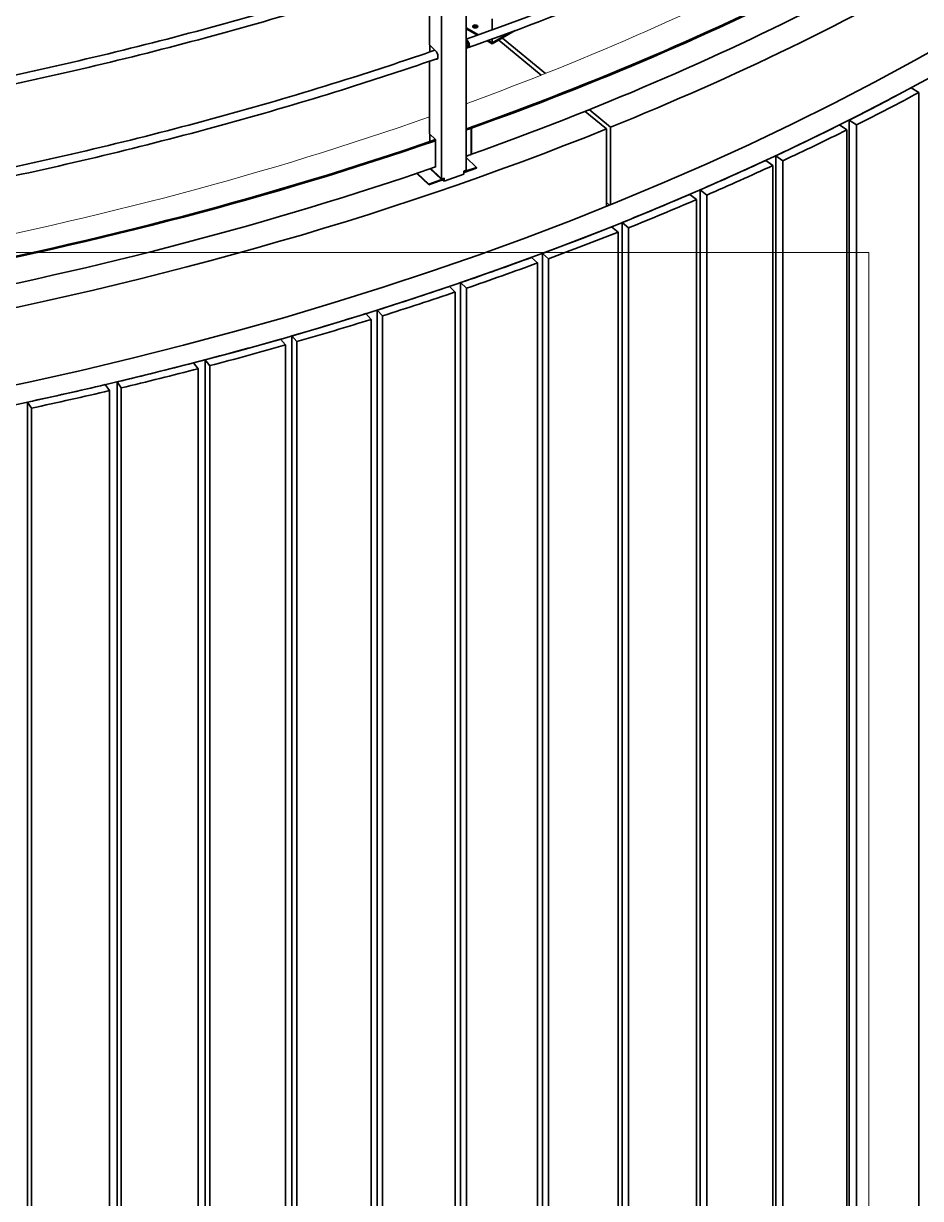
# Model space of a CAD drawing. Header units: millimetres. Extents: x 0 to 42050, y 0 to 29700.
# Drawn here: x 27677 to 28796, y 9726 to 11190 of the extents above; entities that cross this region are included whole.
import ezdxf

# ---------------------------------------------------------------- set-up
doc = ezdxf.new("R2010")
doc.units = ezdxf.units.MM
doc.header["$LTSCALE"] = 50
for name, color, linetype, lineweight in [('Detail Boundary', 7, 'Continuous', 18), ('Visible', 7, 'Continuous', 35), ('Visible Narrow', 7, 'Continuous', 18)]:
    doc.layers.add(name, color=color, linetype=linetype, lineweight=lineweight)
doc.layers.add('P_Cable Ducts (CD)', color=30, linetype='Continuous', lineweight=18, true_color=0xff7f00)

# ---------------------------------------------------------------- blocks, each defined once
blk = doc.blocks.new('2dDetail0')
at = {"layer": 'Detail Boundary', "flags": 128}
blk.add_lwpolyline([(474.534, 168.353), (574.626, 168.353), (574.626, 218.095), (474.534, 218.095), (474.534, 168.353)], dxfattribs=at)

msp = doc.modelspace()

# ---------------------------------------------------------------- linework, layer by layer
at = {"layer": 'P_Cable Ducts (CD)'}
for start_param, end_param in [(2.1502915, 2.3267449), (1.9076166, 2.1329743)]:
    msp.add_ellipse((26533.74, 12641.74), major_axis=(-3134.57, 43.29), ratio=0.5825764, start_param=start_param, end_param=end_param, dxfattribs=at)
at = {"layer": 'Visible'}
for p, q in [((28229.13, 11007.05), (28229.13, 11402.56)), ((28198.31, 10996.31), (28198.31, 11391.82)), ((28183.22, 11163.26), (28183.22, 11257.21)), ((28261.63, 11195.93), (28261.63, 11182.02)), ((28261.63, 11182.02), (28261.64, 11195.93)), ((28229.13, 11184.65), (28244.47, 11175.79)), ((28229.13, 11183.34), (28243.07, 11175.29)), ((28261.63, 11164.58), (28290.29, 11181.12)), ((28261.63, 11165.88), (28283.94, 11178.76)), ((28183.22, 11163.26), (28190.77, 11156.04)), ((28183.9, 11162.61), (28183.9, 11154.51)), ((28229.18, 11169.07), (28229.13, 11169.05)), ((28229.2, 11168.96), (28229.13, 11168.97)), ((28231.94, 11161.25), (28231.48, 11160.74)), ((28231.99, 11161.15), (28231.78, 11161.08)), ((28255.27, 11168.25), (28261.63, 11164.58)), ((28256.66, 11168.76), (28261.63, 11165.88)), ((28261.63, 11164.58), (28261.63, 11170.57)), ((28261.63, 11170.57), (28261.63, 11165.88)), ((28261.63, 11170.56), (28261.63, 11164.58)), ((28261.63, 11165.88), (28261.63, 11170.56)), ((28261.63, 11165.88), (28261.63, 11164.58)), ((28261.63, 11165.88), (28261.63, 11164.58)), ((28183.22, 11052.54), (28183.22, 11142.9)), ((28235.43, 11059.52), (28234.38, 11060.5)), ((28234.83, 11060.09), (28234.83, 11060.66)), ((28234.83, 11060.66), (28235.88, 11059.68)), ((28235.43, 11026.86), (28235.43, 11059.52)), ((28235.88, 11059.68), (28235.88, 11027.02)), ((28183.22, 11052.54), (28190.87, 11045.23)), ((28183.9, 11051.89), (28183.9, 11042.85)), ((28190.1, 11044.98), (28190.1, 11045.96)), ((28190.87, 11045.23), (28190.87, 11010.94)), ((28235.88, 11027.02), (28235.43, 11027.44)), ((28229.13, 11022.88), (28241.86, 11010.7)), ((28167.81, 11002.79), (28167.81, 11003.37)), ((28167.81, 11002.79), (28182.28, 10988.96)), ((28168.12, 11003.48), (28182.28, 10989.94)), ((28184.32, 11008.99), (28198.37, 10995.55)), ((28196.45, 10998.09), (28184.86, 11009.17)), ((28190.87, 11010.94), (28190.64, 11011.16)), ((28196.45, 10998.09), (28198.31, 10996.31)), ((28201.4, 10997.38), (28198.31, 10996.31)), ((28200.78, 10997.16), (28200.78, 10994.05)), ((28201.4, 10993.46), (28226.05, 11002.06)), ((28201.4, 10997.38), (28201.4, 10993.46)), ((28229.13, 11007.05), (28226.05, 11005.98)), ((28226.05, 11002.06), (28226.05, 11005.98)), ((28226.05, 11005.19), (28227.82, 11005.81)), ((28226.05, 11004.21), (28227.82, 11004.83)), ((28241.86, 11010.7), (28227.82, 11005.81)), ((28227.82, 11004.83), (28241.86, 11009.73)), ((28241.86, 11010.7), (28241.86, 11009.73)), ((28182.28, 10989.94), (28196.32, 10994.83)), ((28182.28, 10988.96), (28196.32, 10993.85)), ((28182.28, 10989.94), (28182.28, 10988.96)), ((28196.32, 10994.83), (28198.37, 10995.55)), ((28196.32, 10993.85), (28199.4, 10994.92)), ((28198.37, 10996.33), (28198.37, 10995.55)), ((28199.4, 10996.68), (28199.4, 10994.92)), ((28201.4, 10993.46), (28200.78, 10994.05))]:
    msp.add_line(p, q, dxfattribs=at)
at = {"layer": 'Visible', "color": 9, "true_color": 0xc0c0c0}
for p, q in [((28322.6, 11125.6), (28269.69, 11169.23)), ((28274.28, 11171.88), (28327.87, 11127.69)), ((28793.52, 11103.95), (28783.96, 11109.85)), ((28793.52, 9188.45), (28793.52, 11103.95)), ((28403.91, 11058.56), (28377.27, 11080.52)), ((28382.52, 11082.63), (28409.15, 11060.68)), ((28403.91, 10962.21), (28403.91, 11058.56)), ((28409.15, 11060.68), (28409.15, 10964.33)), ((28703.91, 11057.56), (28694.73, 11063.66)), ((28703.91, 9142.06), (28703.91, 11057.56)), ((28706.81, 9154.22), (28706.81, 11069.72)), ((28706.81, 11069.72), (28715.99, 11063.62)), ((28715.99, 11063.62), (28715.99, 9148.12)), ((28611.45, 11013.08), (28602.66, 11019.37)), ((28611.45, 9358.86), (28611.45, 11013.08)), ((28615.11, 11025.17), (28623.9, 11018.88)), ((28615.11, 9305.26), (28615.11, 11025.17)), ((28623.9, 11018.88), (28623.9, 9103.38)), ((28520.67, 9328.35), (28520.67, 10982.57)), ((28520.67, 10982.57), (28529.06, 10976.1)), ((28516.25, 10970.57), (28507.86, 10977.04)), ((28516.25, 9055.07), (28516.25, 10970.57)), ((28529.06, 10976.1), (28529.06, 9321.88)), ((28407.82, 10963.79), (28403.91, 10967.02)), ((28423.61, 10941.98), (28431.58, 10935.34)), ((28423.61, 9026.48), (28423.61, 10941.98)), ((28418.43, 10930.08), (28410.46, 10936.72)), ((28418.43, 9014.58), (28418.43, 10930.08)), ((28431.58, 10935.34), (28431.58, 9019.84)), ((28318.14, 10891.67), (28310.59, 10898.47)), ((28324.06, 8987.96), (28324.06, 10903.46)), ((28324.06, 10903.46), (28331.61, 10896.65)), ((28331.61, 10896.65), (28331.61, 8981.15)), ((28318.14, 8976.17), (28318.14, 10891.67)), ((28222.15, 10867.04), (28229.27, 10860.08)), ((28222.15, 8951.54), (28222.15, 10867.04)), ((28215.5, 10855.38), (28208.37, 10862.34)), ((28215.5, 9462.44), (28215.5, 10855.38)), ((28229.27, 10860.08), (28229.27, 8944.58)), ((28110.64, 10821.28), (28103.96, 10828.38)), ((28110.64, 9428.33), (28110.64, 10821.28)), ((28118.02, 9439.85), (28118.02, 10832.79)), ((28118.02, 10832.79), (28124.7, 10825.68)), ((28124.7, 10825.68), (28124.7, 9432.74)), ((28003.7, 10789.39), (27997.47, 10796.63)), ((28011.8, 9407.8), (28011.8, 10800.74)), ((28011.8, 10800.74), (28018.03, 10793.5)), ((28018.03, 10793.5), (28018.03, 9400.56)), ((28003.7, 9396.45), (28003.7, 10789.39)), ((27894.83, 10759.77), (27889.06, 10767.13)), ((27903.64, 9378), (27903.64, 10770.94)), ((27903.64, 10770.94), (27909.41, 10763.57)), ((27909.41, 10763.57), (27909.41, 9370.63)), ((27894.83, 9366.82), (27894.83, 10759.77)), ((27784.17, 10732.45), (27778.87, 10739.93)), ((27793.68, 10743.42), (27798.98, 10735.94)), ((27793.68, 9350.48), (27793.68, 10743.42)), ((27798.98, 10735.94), (27798.98, 9343)), ((27784.17, 8816.94), (27784.17, 10732.45)), ((27682.06, 8802.73), (27682.06, 10718.23)), ((27682.06, 10718.23), (27686.89, 10710.65)), ((27686.89, 10710.65), (27686.89, 8795.15))]:
    msp.add_line(p, q, dxfattribs=at)
for centre, major_axis, start_param, end_param in [((26536.67, 12505.05), (-3300, 0), 6.0866343, 9.6231248), ((26536.67, 12505.05), (3260, 0), 4.9179129, 6.2831853), ((26536.67, 12601.39), (3260, 0), 5.3242358, 5.6713385), ((26536.67, 12505.05), (3300, 0), 5.4300423, 5.4615128), ((26536.67, 12505.05), (-3314, 0), 2.2884394, 2.3199304), ((26536.67, 12601.39), (3260, 0), 5.0107695, 5.3222726), ((26536.67, 12505.05), (3300, 0), 5.3937233, 5.4251938), ((26536.67, 12505.05), (-3314, 0), 2.2521204, 2.2836114), ((26536.67, 12505.05), (3300, 0), 5.3574043, 5.3888748), ((26536.67, 12505.05), (-3314, 0), 2.2158014, 2.2472924), ((26536.67, 12505.05), (3300, 0), 5.3210853, 5.3525558), ((26536.67, 12505.05), (-3314, 0), 2.1794824, 2.2109734), ((26536.67, 10583.01), (3368, 0), 4.0728322, 6.4624967), ((26536.67, 12505.05), (3300, 0), 5.2847663, 5.3162368), ((26536.67, 12505.05), (-3314, 0), 2.1431634, 2.1746544), ((26536.67, 12505.05), (3300, 0), 5.2484473, 5.2799178), ((26536.67, 12505.05), (-3314, 0), 2.1068445, 2.1383354), ((26536.67, 12505.05), (3300, 0), 5.2121284, 5.2435989), ((26536.67, 12505.05), (-3314, 0), 2.0705255, 2.1020164), ((26536.67, 12505.05), (3300, 0), 5.1758094, 5.2072799), ((26536.67, 12505.05), (-3314, 0), 2.0342065, 2.0656975), ((26536.67, 12505.05), (3300, 0), 5.1394904, 5.1709609), ((26536.67, 10589.54), (3330.76, 0), 4.0741561, 6.3835435), ((26536.67, 12505.05), (-3314, 0), 1.9978875, 2.0293785), ((26536.67, 12505.05), (3300, 0), 5.1031714, 5.1346419), ((26536.67, 12505.05), (-3314, 0), 1.9615685, 1.9930595), ((26536.67, 12505.05), (3300, 0), 5.0668524, 5.0983229), ((26536.67, 12505.05), (-3314, 0), 1.9252495, 1.9567405), ((26536.67, 10524.23), (3368, 0), 4.0560073, 6.2831853), ((26536.67, 10524.23), (3368, 0), 4.0560073, 6.2831853), ((26536.67, 10458.91), (3368, 0), 4.0372903, 6.2831853)]:
    msp.add_ellipse(centre, major_axis=major_axis, ratio=0.5773503, start_param=start_param, end_param=end_param, dxfattribs=at)
at = {"layer": 'Visible'}
for centre, major_axis, ratio, start_param, end_param in [((26536.67, 12645.48), (3227.8, 0), 0.5773503, 5.2664007, 5.4366194), ((26536.67, 12645.48), (3229.8, 0), 0.5773503, 5.2664007, 5.4361629), ((26536.67, 12612.82), (3229.8, 0), 0.5773503, 5.2664007, 5.4361629), ((28240.42, 11184.99), (3.2, 0), 0.5773503, 0.3613671, 2.7802255), ((28230.18, 11164.97), (1.8, -5.07), 0.4280943, 5.7730404, 9.1121562), ((28230.18, 11164.97), (-1.45, 4.07), 0.4280943, 3.1357332, 6.0708531), ((28227.45, 11164), (1.8, -5.07), 0.4274052, 0, 1.8103413), ((28230.18, 11164.97), (1.41, -3.96), 0.4277929, 0.2310906, 2.9105021), ((28190.77, 11151.14), (1.98, -5.67), 0.4220267, 5.8110212, 8.7343828), ((28191.8, 11151.5), (1.98, -5.67), 0.4220267, 5.8126407, 6.0666813), ((28192.89, 11151.35), (-1.98, 5.67), 0.4220267, 2.5095407, 2.6140317), ((26536.67, 12645.48), (3227.8, 0), 0.5773503, 5.2643278, 5.2662383), ((26536.67, 12645.48), (3229.8, 0), 0.5773503, 5.2639465, 5.2662383), ((26536.67, 12645.48), (3227.8, 0), 0.5773503, 5.0303808, 5.2504619), ((26536.67, 12645.48), (3229.8, 0), 0.5773503, 5.030177, 5.2500963), ((26536.67, 12612.82), (3229.8, 0), 0.5773503, 5.2639465, 5.2662383), ((26536.67, 12612.82), (3229.8, 0), 0.5773503, 5.030177, 5.2500963)]:
    msp.add_ellipse(centre, major_axis=major_axis, ratio=ratio, start_param=start_param, end_param=end_param, dxfattribs=at)
msp.add_ellipse((28240.42, 11186.3), major_axis=(-3.2, 0), ratio=0.5773503, dxfattribs=at)
for points, knots in [([(28674.35, 11360.97), (28655.23, 11351.21), (28635.91, 11341.57), (28494.49, 11272.73), (28364.92, 11218.61), (28229.13, 11170.3)], [4.91155238, 4.91155238, 4.91155238, 4.91155238, 4.9352992, 4.9352992, 5.08363121, 5.08363121, 5.08363121, 5.08363121]), ([(28679.13, 11351.33), (28659.99, 11341.55), (28640.64, 11331.91), (28498.59, 11262.76), (28368.4, 11208.39), (28231.98, 11159.9)], [4.91159733, 4.91159733, 4.91159733, 4.91159733, 4.9352992, 4.9352992, 5.08390601, 5.08390601, 5.08390601, 5.08390601]), ([(28190.13, 11270.96), (28156.41, 11259.34), (28122.32, 11248.08), (28041.3, 11222.43), (27994.09, 11208.35), (27898.52, 11181.55), (27850.16, 11168.84), (27752.41, 11144.79), (27703.03, 11133.47), (27617.64, 11115.29), (27581.86, 11108.08), (27545.87, 11101.24)], [4.84979389, 4.84979389, 4.84979389, 4.84979389, 4.88631776, 4.88631776, 4.93571482, 4.93571482, 4.98511188, 4.98511188, 5.03450895, 5.03450895, 5.06973498, 5.06973498, 5.06973498, 5.06973498]), ([(28193.61, 11260.78), (28159.81, 11249.13), (28125.64, 11237.84), (28044.43, 11212.14), (27997.11, 11198.02), (27901.31, 11171.16), (27852.84, 11158.41), (27754.87, 11134.32), (27705.38, 11122.97), (27619.14, 11104.61), (27582.61, 11097.26), (27545.87, 11090.29)], [4.84980417, 4.84980417, 4.84980417, 4.84980417, 4.88631776, 4.88631776, 4.93571482, 4.93571482, 4.98511188, 4.98511188, 5.03450895, 5.03450895, 5.07038923, 5.07038923, 5.07038923, 5.07038923]), ([(28230.1, 11160), (28230.18, 11160.01), (28230.26, 11160.03), (28230.49, 11160.08), (28230.64, 11160.14), (28230.92, 11160.27), (28231.05, 11160.35), (28231.28, 11160.53), (28231.39, 11160.63), (28231.48, 11160.74)], [0.59841848, 0.59841848, 0.59841848, 0.59841848, 0.64665295, 0.64665295, 0.73908918, 0.73908918, 0.83152541, 0.83152541, 0.92396164, 0.92396164, 0.92396164, 0.92396164]), ([(28190.13, 11156.65), (28156.41, 11145.03), (28122.32, 11133.77), (28041.3, 11108.12), (27994.09, 11094.04), (27898.52, 11067.24), (27850.16, 11054.53), (27752.41, 11030.49), (27703.03, 11019.16), (27617.64, 11000.98), (27581.86, 10993.77), (27545.87, 10986.93)], [4.84979389, 4.84979389, 4.84979389, 4.84979389, 4.88631776, 4.88631776, 4.93571482, 4.93571482, 4.98511188, 4.98511188, 5.03450895, 5.03450895, 5.06973498, 5.06973498, 5.06973498, 5.06973498]), ([(28193.61, 11146.47), (28159.81, 11134.82), (28125.64, 11123.53), (28044.43, 11097.83), (27997.11, 11083.71), (27901.31, 11056.85), (27852.84, 11044.11), (27754.87, 11020.01), (27705.38, 11008.66), (27619.14, 10990.3), (27582.61, 10982.95), (27545.87, 10975.98)], [4.84980417, 4.84980417, 4.84980417, 4.84980417, 4.88631776, 4.88631776, 4.93571482, 4.93571482, 4.98511188, 4.98511188, 5.03450895, 5.03450895, 5.07038923, 5.07038923, 5.07038923, 5.07038923])]:
    msp.add_open_spline(points, degree=3, knots=knots, dxfattribs=at)
msp.add_open_spline([(28229.25, 11158.93), (28229.21, 11158.91), (28229.17, 11158.9), (28229.13, 11158.89)], degree=3, dxfattribs=at)
at = {"layer": 'Visible Narrow'}
for p, q in [((28227.82, 11005.81), (28227.82, 11004.83)), ((28196.32, 10993.85), (28196.32, 10994.83))]:
    msp.add_line(p, q, dxfattribs=at)
for centre, start_param, end_param in [((28229.58, 11164.75), 0.2310906, 2.6383838), ((28228.39, 11164.33), 0.1355534, 2.1329062)]:
    msp.add_ellipse(centre, major_axis=(1.52, -4.28), ratio=0.4277929, start_param=start_param, end_param=end_param, dxfattribs=at)

# ---------------------------------------------------------------- block references
at = {"layer": 'Detail Boundary', "xscale": 50, "yscale": 50, "zscale": 50}
msp.add_blockref('2dDetail0', (0, 0), dxfattribs=at)

doc.saveas('drawing.dxf')
